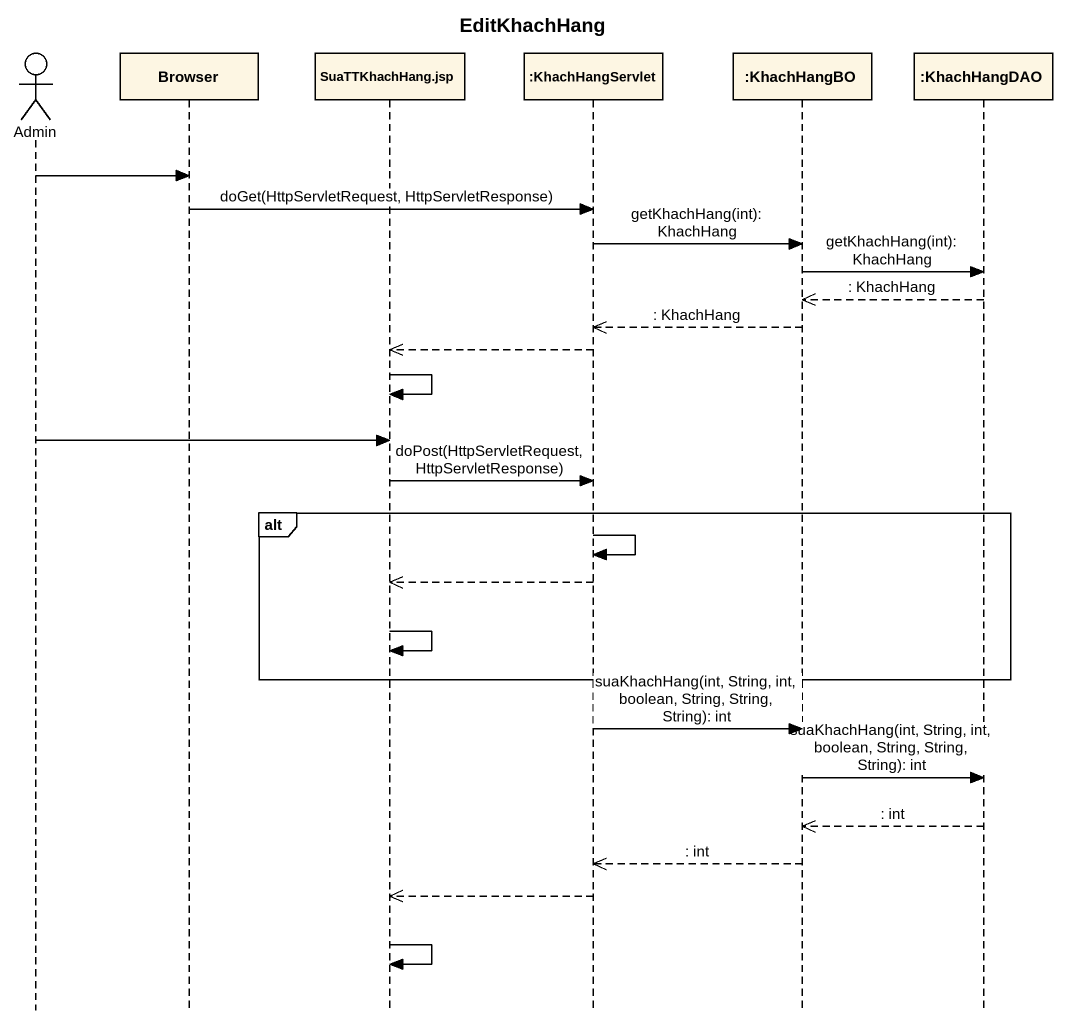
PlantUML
@startuml
title EditKhachHang
hide footbox
actor Admin
participant Browser
participant "SuaTTKhachHang.jsp" as SuaTTKhachHang_jsp
participant ":KhachHangServlet" as KhachHangServlet
participant ":KhachHangBO" as KhachHangBO
participant ":KhachHangDAO" as KhachHangDAO

Admin -> Browser
Browser -> KhachHangServlet : doGet(HttpServletRequest, HttpServletResponse)
KhachHangServlet -> KhachHangBO : getKhachHang(int): KhachHang
KhachHangBO -> KhachHangDAO : getKhachHang(int): KhachHang
KhachHangDAO -->> KhachHangBO : : KhachHang
KhachHangBO -->> KhachHangServlet : : KhachHang
KhachHangServlet -->> SuaTTKhachHang_jsp
SuaTTKhachHang_jsp -> SuaTTKhachHang_jsp
Admin -> SuaTTKhachHang_jsp
SuaTTKhachHang_jsp -> KhachHangServlet : doPost(HttpServletRequest, HttpServletResponse)
alt
  KhachHangServlet -> KhachHangServlet
  KhachHangServlet -->> SuaTTKhachHang_jsp
  SuaTTKhachHang_jsp -> SuaTTKhachHang_jsp
end
KhachHangServlet -> KhachHangBO : suaKhachHang(int, String, int, boolean, String, String, String): int
KhachHangBO -> KhachHangDAO : suaKhachHang(int, String, int, boolean, String, String, String): int
KhachHangDAO -->> KhachHangBO : : int
KhachHangBO -->> KhachHangServlet : : int
KhachHangServlet -->> SuaTTKhachHang_jsp
SuaTTKhachHang_jsp -> SuaTTKhachHang_jsp
@enduml
